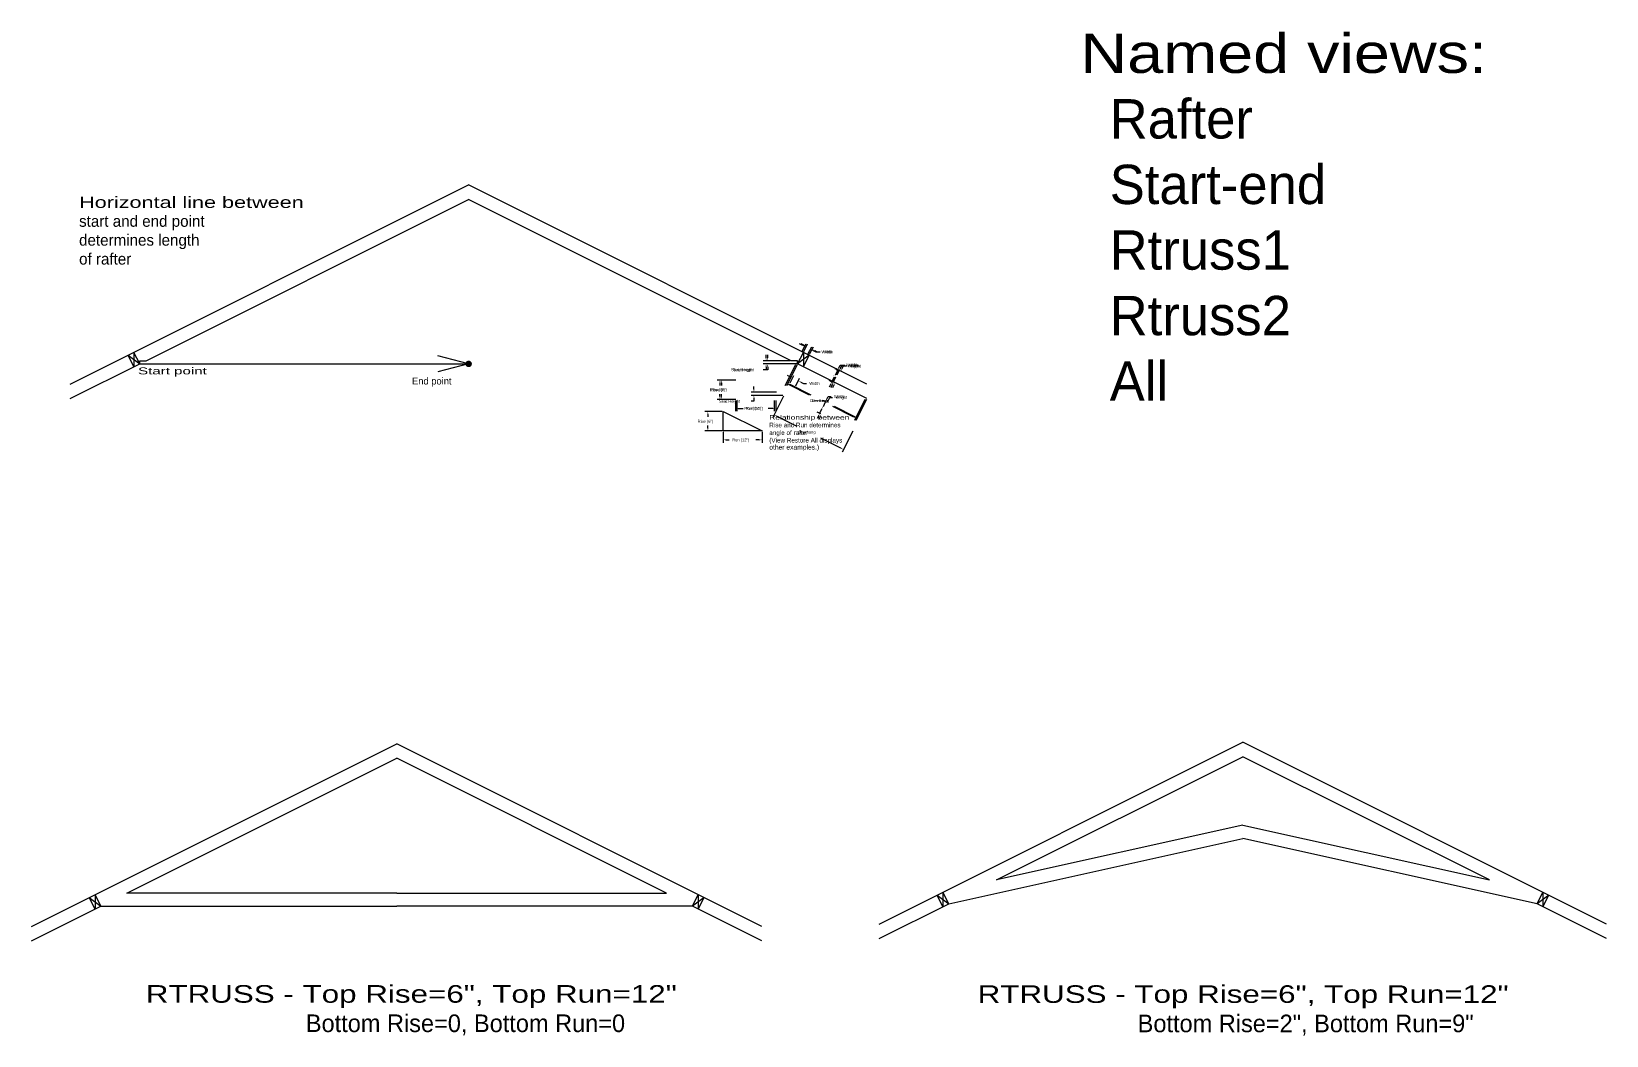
# Model space of a CAD drawing. Extents: x -138 to 349, y -50 to 261.
import ezdxf
from ezdxf.enums import TextEntityAlignment as Align

# ---------------------------------------------------------------- set-up
doc = ezdxf.new("R2010")
doc.units = 0
doc.layers.get('0').update_dxf_attribs({"linetype": 'CONTINUOUS'})
doc.dimstyles.get("Standard").update_dxf_attribs({"dimtxt": 2.5, "dimasz": 2.5, "dimexe": 1.25, "dimexo": 0.625, "dimtad": 1, "dimcen": 2.5, "dimazin": 3, "dimtfac": 1, "dimtmove": 0, "dimatfit": 3})

# ---------------------------------------------------------------- blocks, each defined once
blk = doc.blocks.new('*D')
at = {"color": 0}
for p, q in [((89.75, 159.9), (89.75, 160.8)), ((100.9, 163.8), (100.09, 164.2)), ((100.93, 161.86), (102.1, 164.2)), ((102.72, 160.96), (103.89, 163.31)), ((104.29, 162.1), (105.1, 161.7)), ((105.1, 161.7), (106, 161.7)), ((96.69, 159), (88.85, 159)), ((98.69, 158), (88.85, 158)), ((89.75, 156.2), (88.85, 156.2)), ((89.75, 157.1), (89.75, 156.2)), ((98.86, 157.72), (95.6, 151.19)), ((111.81, 156.07), (111.08, 156.43)), ((112.21, 155.87), (111.58, 156.18)), ((112.03, 155.96), (111.73, 156.11)), ((112.29, 156.83), (112.69, 157.64)), ((112.69, 157.64), (113.59, 157.64)), ((112.79, 156.58), (113.19, 157.39)), ((113.19, 157.39), (114.09, 157.39)), ((79.94, 153), (74.6, 153)), ((75.5, 152.1), (75.5, 151.35)), ((96.81, 151.6), (103.05, 148.48)), ((110.02, 152.49), (109.29, 152.85)), ((109.7, 151.64), (109.29, 150.84)), ((110.42, 152.29), (109.79, 152.6)), ((110.2, 151.39), (109.79, 150.59)), ((110.24, 152.38), (109.94, 152.53)), ((110.18, 152.61), (110.87, 153.99)), ((111.81, 155.87), (111.12, 154.48)), ((79.94, 147), (74.6, 147)), ((75.5, 147.9), (75.5, 148.65)), ((80.25, 146.69), (80.25, 143.35)), ((92.25, 146.69), (92.25, 143.35)), ((120.33, 146.99), (117.06, 140.46)), ((81.15, 144.25), (82.12, 144.25)), ((91.35, 144.25), (90.38, 144.25)), ((116.66, 141.67), (110.42, 144.79))]:
    blk.add_line(p, q, dxfattribs=at)
for points in [[(100.83, 163.67), (100.96, 163.94), (101.7, 163.4)], [(104.23, 161.97), (104.36, 162.24), (103.49, 162.51)], [(89.9, 159.9), (89.6, 159.9), (89.75, 159)], [(89.9, 157.1), (89.6, 157.1), (89.75, 158)], [(111.84, 155.85), (111.78, 155.88), (111.89, 156.03)], [(112.43, 156.77), (112.16, 156.9), (111.89, 156.03)], [(112.93, 156.52), (112.66, 156.65), (112.39, 155.78)], [(75.65, 152.1), (75.35, 152.1), (75.5, 153)], [(96.74, 151.46), (96.87, 151.73), (96, 152)], [(109.83, 151.58), (109.56, 151.71), (110.1, 152.45)], [(110.33, 151.33), (110.06, 151.46), (110.6, 152.2)], [(110.21, 152.6), (110.15, 152.62), (110.1, 152.45)], [(75.65, 147.9), (75.35, 147.9), (75.5, 147)], [(81.15, 144.1), (81.15, 144.4), (80.25, 144.25)], [(91.35, 144.1), (91.35, 144.4), (92.25, 144.25)], [(116.59, 141.54), (116.73, 141.8), (117.47, 141.27)]]:
    blk.add_solid(points, dxfattribs=at)
for s, height, p in [('Width', 0.9, (106.9, 161.25)), ('Seat Height', 0.9, (78.95, 155.75)), ('Width', 0.9, (114.49, 157.19)), ('Height', 0.9, (114.99, 156.94)), ('Width', 0.18, (110.6, 154.15)), ('Rise (6")', 0.9, (72.35, 149.55)), ('Overhang', 0.9, (103.36, 146.18)), ('Run (12")', 0.9, (83.03, 143.8))]:
    blk.add_text(s, height=height, dxfattribs=at).set_placement(p)

msp = doc.modelspace()

# ---------------------------------------------------------------- linework, layer by layer
at = {"color": 0}
for p, q in [((-125.966, 151.739), (-2.75, 213.347)), ((120.466, 151.739), (-2.75, 213.347)), ((-2.75, 158), (-12.25, 160.483)), ((-2.75, 158), (-12.25, 155.517))]:
    msp.add_line(p, q, dxfattribs=at)
for points in [[(-125.966, 147.267), (-104.5, 158), (-104.5, 159), (-102.5, 159), (-2.75, 208.875)], [(120.466, 147.267), (99, 158), (99, 159), (97, 159), (-2.75, 208.875)], [(-104.5, 158), (-2.75, 158)], [(-137.966, -16.011), (-25, 40.472)], [(87.966, -16.011), (-25, 40.472)], [(124.284, -15.261), (236.75, 40.972)], [(349.216, -15.261), (236.75, 40.972)], [(-25, -5.75), (-108.5, -5.75), (-25, 36)], [(-25, -5.75), (58.5, -5.75), (-25, 36)], [(236.75, 15.32), (160.501, -1.624), (236.75, 36.5)], [(236.75, 15.32), (312.999, -1.625), (236.75, 36.5)], [(124.284, -19.733), (145.75, -9), (236.75, 11.222)], [(349.216, -19.733), (327.75, -9), (236.75, 11.222)], [(-137.966, -20.483), (-116.5, -9.75), (-25, -9.75)], [(87.966, -20.483), (66.5, -9.75), (-25, -9.75)]]:
    msp.add_lwpolyline(points, dxfattribs=at)
for points in [[(-104.5, 158), (-106.289, 161.578), (-106.289, 157.106), (-108.078, 160.683)], [(99, 158), (100.789, 161.578), (100.789, 157.105), (102.578, 160.683)], [(88, 137.25), (76, 137.25), (76, 143.25)], [(-116.5, -9.75), (-118.289, -6.172), (-118.289, -10.644), (-120.078, -7.067)], [(66.5, -9.75), (68.289, -6.172), (68.289, -10.645), (70.078, -7.067)], [(145.75, -9), (143.961, -5.422), (143.961, -9.894), (142.172, -6.317)], [(327.75, -9), (329.539, -5.422), (329.539, -9.895), (331.328, -6.317)]]:
    msp.add_lwpolyline(points, close=True, dxfattribs=at)
at = {"color": 0, "const_width": 1}
msp.add_lwpolyline([(-3.25, 158, 1), (-2.25, 158, 1)], format="xyb", close=True, dxfattribs=at)

# ---------------------------------------------------------------- texts
at = {"color": 0}
for s, height, p, p2 in [('Named views:', 12.16935, (186.5, 248), (312.25, 248)), ('Horizontal line between', 3.5042, (-123.25, 206.25), (-53.75, 206.25)), ('Start point', 2.16102, (-105, 154.75), (-83.75, 154.75)), ('Relationship between', 1.41429, (90.25, 140.75), (115, 140.75)), ('RTRUSS - Top Rise=6", Top Run=12"', 5.44475, (-102.6, -39.6), (61.65, -39.6)), ('RTRUSS - Top Rise=6", Top Run=12"', 5.44475, (154.7, -39.65), (318.95, -39.65))]:
    msp.add_text(s, height=height, dxfattribs=at).set_placement(p, p2, align=Align.ALIGNED)
for s, height, p in [('  Rafter', 12.1694, (186.5, 227.718)), ('  Start-end', 12.16935, (186.5, 207.435)), ('start and end point', 3.5042, (-123.25, 200.41)), ('determines length', 3.5042, (-123.25, 194.569)), ('  Rtruss1', 12.1694, (186.5, 187.153)), ('of rafter', 3.5042, (-123.25, 188.729)), ('  Rtruss2', 12.1694, (186.5, 166.871)), ('  All', 12.1694, (186.5, 146.589)), ('End point', 2.161, (-20.25, 151.631)), ('angle of rafter', 1.41429, (90.25, 136.036)), ('Rise and Run determines', 1.41429, (90.25, 138.393)), ('other examples.)', 1.5, (90.25, 131.5)), ('(View Restore All displays', 1.41429, (90.25, 133.679)), ('Bottom Rise=0, Bottom Run=0', 5.44475, (-53.1, -48.675)), ('Bottom Rise=2", Bottom Run=9"', 5.44475, (204.2, -48.725))]:
    msp.add_text(s, height=height, dxfattribs=at).set_placement(p)

# ---------------------------------------------------------------- dimensions: what is measured, and where the dimension line sits
for base, p1, p2, text, middle, set_off in [((89.25, 158), (96.5, 159), (98.5, 158), 'Seat Height', (82.95, 156.2), (-0.5, 0)), ((71.25, 143.25), (76, 137.25), (76, 143.25), 'Rise (6")', (71.25, 140.25), (-4.25, -9.75))]:
    dim = msp.add_linear_dim(base=base, p1=p1, p2=p2, angle=90, text=text, dimstyle='Standard', dxfattribs=at)
    dim.commit()
    dim.dimension.update_dxf_attribs({"geometry": '*D', "text_midpoint": middle, "insert": set_off})
for p1, p2, distance, text, middle in [((110.7, 152.15), (112.489, 155.728), 0.112, 'Height', (117.244, 157.388)), ((100.789, 161.578), (102.578, 160.683), 2.038, 'Width', (108.849, 161.701)), ((99, 158), (120.466, 147.267), -6.708, 'Overhang', (106.733, 146.633))]:
    dim = msp.add_aligned_dim(p1=p1, p2=p2, distance=distance, text=text, dimstyle='Standard', dxfattribs=at)
    dim.commit()
    dim.dimension.update_dxf_attribs({"geometry": '*D', "text_midpoint": middle})
dim = msp.add_linear_dim(base=(88, 134.5), p1=(76, 137.25), p2=(88, 137.25), text='Run (12")', dimstyle='Standard', dxfattribs=at)
dim.commit()
dim.dimension.update_dxf_attribs({"geometry": '*D', "text_midpoint": (82, 134.5), "insert": (-4.25, -9.75)})

doc.saveas('drawing.dxf')
